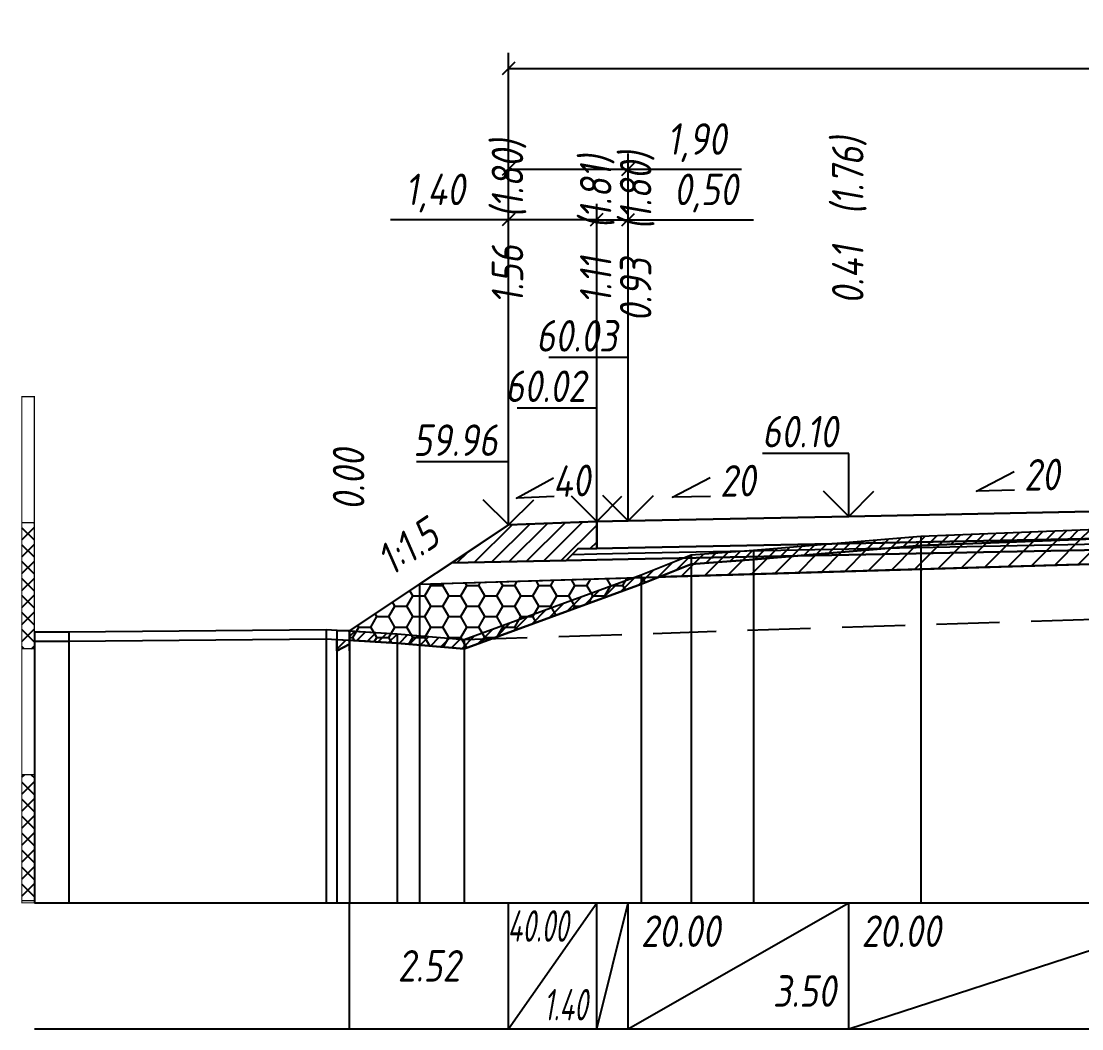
# Model space of a CAD drawing. Extents: x -717 to 1451, y -133302 to 233.
# Drawn here: x 78.9 to 163.1, y -1812 to -1732 of the extents above; entities that cross this region are included whole.
import ezdxf
from ezdxf.enums import TextEntityAlignment as Align

# ---------------------------------------------------------------- set-up
doc = ezdxf.new("R2010")
doc.units = 0
doc.linetypes.add('штриховая', pattern=[0.75, 0.5, -0.25])
for name, color, linetype in [('Интерполированный поперечник', 2, 'Continuous'), ('Код_514', 1, 'Continuous'), ('Контур_0', 7, 'Continuous'), ('Контур_2521', 7, 'Continuous'), ('Контур_2564', 7, 'Continuous'), ('Контур_2660', 7, 'Continuous'), ('Контур_2665', 7, 'Continuous'), ('Контур_400', 7, 'Continuous'), ('Контур_508', 7, 'Continuous'), ('Контур_512', 7, 'Continuous'), ('Контур_513', 7, 'Continuous'), ('Контур_818', 7, 'Continuous'), ('Красный поперечник', 1, 'Continuous'), ('Линейка абсолютных высот', 7, 'Continuous'), ('Объём_2501', 7, 'Continuous'), ('Объём_2564', 7, 'Continuous'), ('Объём_2650', 7, 'Continuous'), ('Объём_2660', 7, 'Continuous'), ('Объём_2661', 7, 'Continuous'), ('Объём_2663', 7, 'Continuous'), ('Объём_2665', 7, 'Continuous'), ('Объём_2666', 7, 'Continuous'), ('Откосы', 7, 'Continuous'), ('Отметки покрытия', 7, 'Continuous'), ('Рабочие отметки', 7, 'Continuous'), ('Рабочие отметки доп.', 7, 'Continuous'), ('Таблица', 7, 'Continuous'), ('Уклоны проезжей части', 7, 'Continuous'), ('Черный поперечник', 3, 'Continuous')]:
    doc.layers.add(name, color=color, linetype=linetype)
for name, color, linetype, true_color in [('Контур_2540', 2, 'Continuous', 0xffff00), ('Контур_2560', 2, 'Continuous', 0xffff00), ('Контур_2561', 7, 'Continuous', 0xff8040), ('Контур_2562', 3, 'Continuous', 0x00ff00), ('Контур_2563', 7, 'Continuous', 0xff8000), ('Контур_2570', 7, 'Continuous', 0x80ff00), ('Контур_2583', 3, 'Continuous', 0x00ff00), ('Контур_2736', 4, 'Continuous', 0x00ffff), ('Контур_2737', 4, 'Continuous', 0x00ffff), ('Контур_2738', 4, 'Continuous', 0x00ffff), ('Контур_2739', 4, 'Continuous', 0x00ffff), ('Контур_2741', 4, 'Continuous', 0x00ffff), ('Контур_2742', 4, 'Continuous', 0x00ffff), ('Контур_2743', 4, 'Continuous', 0x00ffff), ('Контур_2744', 7, 'Continuous', 0xa4ffff), ('Контур_2745', 7, 'Continuous', 0xa4ffff), ('Контур_2747', 4, 'Continuous', 0x00ffff), ('Контур_2748', 4, 'Continuous', 0x00ffff), ('Контур_2749', 4, 'Continuous', 0x00ffff), ('Контур_2750', 4, 'Continuous', 0x00ffff), ('Контур_2751', 4, 'Continuous', 0x00ffff), ('Контур_2752', 4, 'Continuous', 0x00ffff), ('Контур_402', 7, 'Continuous', 0xff6464), ('Контур_703', 4, 'Continuous', 0x00ffff), ('Контур_705', 4, 'Continuous', 0x00ffff), ('Контур_707', 4, 'Continuous', 0x00ffff), ('Контур_720', 131, 'Continuous', 0xaaffff), ('Объём_2500', 7, 'Continuous', 0xc0c0c0), ('Объём_2520', 7, 'Continuous', 0x80ffff), ('Объём_2540', 2, 'Continuous', 0xffff00), ('Объём_2560', 2, 'Continuous', 0xffff00), ('Объём_2561', 7, 'Continuous', 0xff8040), ('Объём_2562', 3, 'Continuous', 0x00ff00), ('Объём_2563', 7, 'Continuous', 0xff8000), ('Объём_2570', 7, 'Continuous', 0x80ff00), ('Объём_2580', 3, 'Continuous', 0x00ff00), ('Объём_2583', 3, 'Continuous', 0x00ff00), ('Объём_2593', 3, 'Continuous', 0x00ff00), ('Объём_2597', 3, 'Continuous', 0x00ff00), ('Объём_2600', 7, 'Continuous', 0x808000)]:
    doc.layers.add(name, color=color, linetype=linetype, true_color=true_color)
doc.styles.get("Standard").update_dxf_attribs({"font": 'txt', "height": 2.5})
doc.styles.add('М', font='romand.shx', dxfattribs={"width": 0.8, "oblique": 10, "height": 2.5})
doc.dimstyles.new('ISO-25', dxfattribs={"dimtxt": 2.5, "dimasz": 2.5, "dimexe": 1.25, "dimexo": 0.625, "dimtad": 1, "dimtxsty": 'Standard', "dimcen": 2.5, "dimadec": 0, "dimazin": 0, "dimtfac": 1, "dimtmove": 0, "dimatfit": 3, "dimfxl": 1, "dimarcsym": 0})

# ---------------------------------------------------------------- blocks, each defined once
blk = doc.blocks.new('_Oblique')
at = {"color": 0, "linetype": 'ByBlock', "lineweight": -2}
blk.add_line((-0.5, -0.5), (0.5, 0.5), dxfattribs=at)
blk = doc.blocks.new('*D33')
at = {"color": 0, "lineweight": -2, "transparency": 16777216}
for p, q in [((117.608, -1771.444), (117.608, -1746.524)), ((124.608, -1771.164), (124.608, -1746.524)), ((117.608, -1747.774), (108.245, -1747.774)), ((124.608, -1747.774), (117.608, -1747.774))]:
    blk.add_line(p, q, dxfattribs=at)
at = {"layer": 'Defpoints', "color": 0, "transparency": 16777216}
for p in [(124.608, -1747.774), (117.608, -1772.069), (124.608, -1771.789)]:
    blk.add_point(p, dxfattribs=at)
at = {"color": 0, "lineweight": -2, "transparency": 16777216, "rotation": 180}
blk.add_blockref('_Oblique', (117.608, -1747.774), dxfattribs=at)
at = {"color": 0, "lineweight": -2, "transparency": 16777216}
blk.add_blockref('_Oblique', (124.608, -1747.774), dxfattribs=at)
at = {"color": 0, "transparency": 16777216, "insert": (111.786, -1745.661), "char_height": 2.5, "width": 8.75, "attachment_point": 5, "style": 'М'}
blk.add_mtext('1,40', dxfattribs=at)
blk = doc.blocks.new('*D35')
at = {"color": 0, "lineweight": -2, "transparency": 16777216}
for p, q in [((124.608, -1771.164), (124.608, -1746.524)), ((127.108, -1771.114), (127.108, -1746.524)), ((124.608, -1747.774), (127.108, -1747.774)), ((127.108, -1747.774), (137.041, -1747.774))]:
    blk.add_line(p, q, dxfattribs=at)
at = {"layer": 'Defpoints', "color": 0, "transparency": 16777216}
for p in [(127.108, -1747.774), (124.608, -1771.789), (127.108, -1771.739)]:
    blk.add_point(p, dxfattribs=at)
at = {"color": 0, "lineweight": -2, "transparency": 16777216, "rotation": 180}
blk.add_blockref('_Oblique', (124.608, -1747.774), dxfattribs=at)
at = {"color": 0, "lineweight": -2, "transparency": 16777216}
blk.add_blockref('_Oblique', (127.108, -1747.774), dxfattribs=at)
at = {"color": 0, "transparency": 16777216, "insert": (133.279, -1745.661), "char_height": 2.5, "width": 9.16667, "attachment_point": 5, "style": 'М'}
blk.add_mtext('0,50', dxfattribs=at)
blk = doc.blocks.new('*D38')
at = {"color": 0, "lineweight": -2, "transparency": 16777216}
for p, q in [((117.608, -1771.444), (117.608, -1742.524)), ((127.108, -1771.114), (127.108, -1742.524)), ((117.608, -1743.774), (127.108, -1743.774)), ((127.108, -1743.774), (136.087, -1743.774))]:
    blk.add_line(p, q, dxfattribs=at)
at = {"layer": 'Defpoints', "color": 0, "transparency": 16777216}
for p in [(127.108, -1743.774), (117.608, -1772.069), (127.108, -1771.739)]:
    blk.add_point(p, dxfattribs=at)
at = {"color": 0, "lineweight": -2, "transparency": 16777216, "rotation": 180}
blk.add_blockref('_Oblique', (117.608, -1743.774), dxfattribs=at)
at = {"color": 0, "lineweight": -2, "transparency": 16777216}
blk.add_blockref('_Oblique', (127.108, -1743.774), dxfattribs=at)
at = {"color": 0, "transparency": 16777216, "insert": (132.547, -1741.661), "char_height": 2.5, "width": 8.75, "attachment_point": 5, "style": 'М'}
blk.add_mtext('1,90', dxfattribs=at)
blk = doc.blocks.new('*D39')
at = {"color": 0, "lineweight": -2, "transparency": 16777216}
for p, q in [((117.608, -1771.444), (117.608, -1734.524)), ((233.095, -1771.444), (233.095, -1734.524)), ((117.608, -1735.774), (233.095, -1735.774))]:
    blk.add_line(p, q, dxfattribs=at)
at = {"layer": 'Defpoints', "color": 0, "transparency": 16777216}
for p in [(233.095, -1735.774), (117.608, -1772.069), (233.095, -1772.069)]:
    blk.add_point(p, dxfattribs=at)
at = {"color": 0, "lineweight": -2, "transparency": 16777216, "rotation": 180}
blk.add_blockref('_Oblique', (117.608, -1735.774), dxfattribs=at)
at = {"color": 0, "lineweight": -2, "transparency": 16777216}
blk.add_blockref('_Oblique', (233.095, -1735.774), dxfattribs=at)
at = {"color": 0, "transparency": 16777216, "insert": (175.352, -1733.661), "char_height": 2.5, "width": 11.25, "attachment_point": 5, "style": 'М'}
blk.add_mtext('23,10', dxfattribs=at)

msp = doc.modelspace()

# ---------------------------------------------------------------- hatches: boundary and pattern name
at = {"layer": 'Линейка абсолютных высот'}
h = msp.add_hatch(dxfattribs=at)
h.set_pattern_fill('ANSI37', scale=0.3, style=0)
h.paths.add_polyline_path([(80, -1781.831), (80, -1771.831), (79, -1771.831), (79, -1781.831)])
h = msp.add_hatch(dxfattribs=at)
h.set_pattern_fill('ANSI37', scale=0.3, style=0)
h.paths.add_polyline_path([(80, -1801.831), (80, -1791.831), (79, -1791.831), (79, -1801.831)])
at = {"layer": 'Объём_2563'}
h = msp.add_hatch(dxfattribs=at)
h.set_pattern_fill('ANSI31', color=256, scale=0.3)
h.paths.add_polyline_path([(123.108, -1773.906), (124.608, -1773.876), (124.608, -1771.726), (117.608, -1772.006), (113.108, -1775.006), (122.19, -1774.825)])
at = {"layer": 'Объём_2570'}
h = msp.add_hatch(dxfattribs=at)
h.set_pattern_fill('ANSI31', color=256, scale=0.2)
h.paths.add_polyline_path([(175.352, -1772.676), (168.948, -1772.915), (150.332, -1773.637), (137.043, -1774.757), (132.1, -1775.124), (128.124, -1776.718), (114.097, -1781.845), (108.771, -1781.391), (105, -1781.162), (105, -1780.412), (108.771, -1780.641), (114.097, -1781.095), (128.124, -1775.968), (132.1, -1774.374), (137.043, -1774.007), (150.332, -1772.887), (168.948, -1772.165), (175.352, -1771.926)])
at = {"layer": 'Объём_2600'}
h = msp.add_hatch(dxfattribs=at)
h.set_pattern_fill('ANSI31', color=6, scale=0.4)
h.paths.add_polyline_path([(175.352, -1774.762), (129.58, -1776.135), (132.1, -1775.124), (137.043, -1774.757), (150.332, -1773.637), (168.948, -1772.915), (175.352, -1772.676)])
h = msp.add_hatch(dxfattribs=at)
h.set_pattern_fill('HONEY', color=5, scale=0.3)
h.paths.add_polyline_path([(128.124, -1776.718), (114.097, -1781.845), (108.771, -1781.391), (105, -1781.162), (105, -1780.412), (110.56, -1776.705), (129.58, -1776.135)])
h = msp.add_hatch(dxfattribs=at)
h.set_pattern_fill('ANSI31', color=6, scale=0.4)
h.paths.add_polyline_path([(105, -1781.474), (104, -1782), (104, -1781.101), (105, -1781.162)])

# ---------------------------------------------------------------- linework, layer by layer
at = {"layer": 'Интерполированный поперечник', "linetype": 'штриховая', "ltscale": 10, "flags": 128}
msp.add_lwpolyline([(114.097, -1781.095), (246.435, -1776.826)], dxfattribs=at)
at = {"layer": 'Код_514'}
for p, q in [((105, -1812), (105, -1802)), ((117.608, -1812), (117.608, -1802)), ((117.608, -1812), (124.608, -1802)), ((124.608, -1812), (124.608, -1802)), ((124.608, -1812), (127.108, -1802)), ((127.108, -1812), (127.108, -1802)), ((127.108, -1812), (144.608, -1802)), ((144.608, -1812), (144.608, -1802)), ((144.608, -1812), (175.352, -1802))]:
    msp.add_line(p, q, dxfattribs=at)
at = {"layer": 'Контур_0', "flags": 128}
for points in [[(175.352, -1770.712), (144.608, -1771.326), (127.108, -1771.676), (127.108, -1771.676), (127.108, -1771.676), (127.108, -1771.676), (127.108, -1771.676), (124.608, -1771.726), (124.608, -1773.876), (127.108, -1773.826), (127.108, -1773.826), (127.108, -1773.826), (127.108, -1773.826), (127.108, -1773.826), (127.108, -1773.826), (144.608, -1773.476), (175.352, -1772.862), (175.352, -1770.712)], [(117.608, -1772.006), (105, -1780.412), (105, -1780.412), (105, -1780.412), (105, -1780.412), (105, -1780.412), (105, -1780.412), (105, -1780.412), (105, -1780.412), (105, -1780.412), (105, -1780.412), (105, -1780.412), (105, -1780.412), (105, -1780.412), (105, -1780.412), (105, -1782)], [(117.608, -1772.006), (105, -1780.412), (105, -1780.412), (105, -1780.412), (105, -1780.412), (105, -1780.412), (105, -1780.412), (105, -1780.412), (105, -1780.412), (105, -1780.412), (105, -1780.412), (105, -1780.412), (105, -1780.412), (105, -1780.412), (105, -1780.412), (105, -1782), (105, -1782), (105, -1780.412), (105, -1780.412), (105, -1780.412), (105, -1780.412), (105, -1780.412), (105, -1780.412), (105, -1780.412), (105, -1780.412), (105, -1780.412), (105, -1780.412), (105, -1780.412), (105, -1780.412), (105, -1780.412)], [(117.608, -1772.006), (117.608, -1772.006)], [(175.352, -1772.862), (144.608, -1773.476), (127.108, -1773.826), (127.108, -1773.826), (127.108, -1773.826), (127.108, -1773.826), (127.108, -1773.826), (127.108, -1773.826), (124.608, -1773.876), (123.108, -1773.906), (122.19, -1774.825), (124.608, -1774.776), (127.108, -1774.726), (127.108, -1774.726), (127.108, -1774.726), (127.108, -1774.726), (127.108, -1774.726), (127.108, -1774.726), (144.608, -1774.376), (175.352, -1773.762), (175.352, -1772.862)], [(113.108, -1775.006), (122.19, -1774.825), (123.108, -1773.906), (124.608, -1773.876)]]:
    msp.add_lwpolyline(points, dxfattribs=at)
at = {"layer": 'Контур_2521', "color": 250, "flags": 128}
msp.add_lwpolyline([(175.352, -1773.312), (144.608, -1773.926), (127.108, -1774.276), (127.108, -1774.276), (127.108, -1774.276), (127.108, -1774.276), (127.108, -1774.276), (127.108, -1774.276), (124.608, -1774.326), (122.649, -1774.366)], dxfattribs=at)
at = {"layer": 'Контур_2540', "flags": 128}
msp.add_lwpolyline([(144.608, -1774.376), (127.108, -1774.726), (124.608, -1774.776), (122.19, -1774.825), (113.108, -1775.006), (110.56, -1776.705), (175.352, -1774.762), (175.352, -1773.762), (144.608, -1774.376)], dxfattribs=at)
at = {"layer": 'Контур_2560', "flags": 128}
msp.add_lwpolyline([(117.608, -1772.006), (117.608, -1772.006), (117.608, -1772.006), (124.608, -1771.726)], dxfattribs=at)
at = {"layer": 'Контур_2561', "flags": 128}
msp.add_lwpolyline([(124.608, -1771.726), (124.608, -1771.726), (117.608, -1772.006), (117.608, -1772.006), (124.608, -1771.726)], dxfattribs=at)
at = {"layer": 'Контур_2562', "flags": 128}
msp.add_lwpolyline([(117.608, -1772.006), (117.608, -1772.006), (117.608, -1772.006), (117.608, -1772.006), (117.608, -1772.006)], dxfattribs=at)
at = {"layer": 'Контур_2563', "flags": 128}
msp.add_lwpolyline([(123.108, -1773.906), (124.608, -1773.876), (124.608, -1771.726), (117.608, -1772.006), (113.108, -1775.006), (122.19, -1774.825), (123.108, -1773.906)], dxfattribs=at)
at = {"layer": 'Контур_2564', "flags": 128}
msp.add_lwpolyline([(117.608, -1772.006), (124.608, -1771.726)], dxfattribs=at)
at = {"layer": 'Контур_2570', "flags": 128}
msp.add_lwpolyline([(80, -1781.231), (82.727, -1781.236), (103.142, -1781.049), (108.771, -1781.391), (114.097, -1781.845), (128.124, -1776.718), (132.1, -1775.124), (137.043, -1774.757), (150.332, -1773.637), (168.948, -1772.915), (175.352, -1772.676), (175.959, -1772.653), (195.841, -1772.668), (202.721, -1772.666), (217.348, -1773.111), (221.768, -1773.218), (228.772, -1774.366), (246.435, -1777.576), (265.781, -1773.423), (281.928, -1770.1), (283.849, -1769.965)], dxfattribs=at)
at = {"layer": 'Контур_2583', "flags": 128}
msp.add_lwpolyline([(104, -1782), (105, -1781.474), (105, -1780.412), (104, -1780.412), (104, -1782)], dxfattribs=at)
at = {"layer": 'Контур_2660', "flags": 128}
msp.add_lwpolyline([(110.56, -1776.705), (175.352, -1774.762)], dxfattribs=at)
at = {"layer": 'Контур_2665', "flags": 128}
msp.add_lwpolyline([(117.608, -1772.006), (117.608, -1772.006)], dxfattribs=at)
at = {"layer": 'Контур_2736', "flags": 128}
msp.add_lwpolyline([(117.608, -1772.006), (105, -1780.412)], dxfattribs=at)
at = {"layer": 'Контур_2737', "flags": 128}
msp.add_lwpolyline([(105, -1780.412), (105, -1780.412)], dxfattribs=at)
at = {"layer": 'Контур_2738', "flags": 128}
msp.add_lwpolyline([(105, -1780.412), (105, -1780.412)], dxfattribs=at)
at = {"layer": 'Контур_2739', "flags": 128}
msp.add_lwpolyline([(105, -1780.412), (105, -1780.412)], dxfattribs=at)
at = {"layer": 'Контур_2741', "flags": 128}
msp.add_lwpolyline([(105, -1780.412), (105, -1780.412)], dxfattribs=at)
at = {"layer": 'Контур_2742', "flags": 128}
msp.add_lwpolyline([(105, -1780.412), (105, -1780.412)], dxfattribs=at)
at = {"layer": 'Контур_2743', "flags": 128}
msp.add_lwpolyline([(105, -1780.412), (105, -1780.412)], dxfattribs=at)
at = {"layer": 'Контур_2744', "flags": 128}
msp.add_lwpolyline([(105, -1780.412), (105, -1780.412)], dxfattribs=at)
msp.add_lwpolyline([(105, -1780.412), (105, -1780.412)], dxfattribs=at)
msp.add_lwpolyline([(105, -1780.412), (105, -1780.412)], dxfattribs=at)
msp.add_lwpolyline([(105, -1780.412), (105, -1780.412)], dxfattribs=at)
msp.add_lwpolyline([(105, -1780.412), (105, -1780.412)], dxfattribs=at)
msp.add_lwpolyline([(105, -1780.412), (105, -1780.412)], dxfattribs=at)
at = {"layer": 'Контур_2745', "flags": 128}
msp.add_lwpolyline([(105, -1780.412), (105, -1780.412)], dxfattribs=at)
msp.add_lwpolyline([(105, -1780.412), (105, -1780.412)], dxfattribs=at)
msp.add_lwpolyline([(105, -1780.412), (105, -1780.412)], dxfattribs=at)
msp.add_lwpolyline([(105, -1780.412), (105, -1780.412)], dxfattribs=at)
msp.add_lwpolyline([(105, -1780.412), (105, -1780.412)], dxfattribs=at)
msp.add_lwpolyline([(105, -1780.412), (105, -1780.412)], dxfattribs=at)
at = {"layer": 'Контур_2747', "flags": 128}
msp.add_lwpolyline([(105, -1780.412), (105, -1780.412)], dxfattribs=at)
at = {"layer": 'Контур_2748', "flags": 128}
msp.add_lwpolyline([(105, -1780.412), (105, -1780.412)], dxfattribs=at)
at = {"layer": 'Контур_2749', "flags": 128}
msp.add_lwpolyline([(105, -1780.412), (105, -1780.412)], dxfattribs=at)
at = {"layer": 'Контур_2750', "flags": 128}
msp.add_lwpolyline([(105, -1780.412), (105, -1780.412)], dxfattribs=at)
at = {"layer": 'Контур_2751', "flags": 128}
msp.add_lwpolyline([(105, -1780.412), (105, -1780.412)], dxfattribs=at)
at = {"layer": 'Контур_2752', "flags": 128}
msp.add_lwpolyline([(105, -1780.412), (105, -1780.412)], dxfattribs=at)
at = {"layer": 'Контур_400', "flags": 128}
msp.add_lwpolyline([(124.608, -1771.726), (127.108, -1771.676), (127.108, -1771.676), (127.108, -1771.676), (127.108, -1771.676), (127.108, -1771.676), (127.108, -1771.676), (144.608, -1771.326), (175.352, -1770.712)], dxfattribs=at)
at = {"layer": 'Контур_402', "flags": 128}
msp.add_lwpolyline([(110.56, -1776.705), (175.352, -1774.762), (240.143, -1776.705)], dxfattribs=at)
at = {"layer": 'Контур_508', "flags": 128}
msp.add_lwpolyline([(104, -1782), (105, -1781.474), (105, -1780.412), (110.56, -1776.705), (175.352, -1774.762), (240.143, -1776.705), (242.838, -1778.502), (242.838, -1779.704), (246.285, -1782.002), (246.588, -1782.002), (248.588, -1782.002), (248.891, -1782.002), (252.338, -1779.704), (252.338, -1778.502), (258.849, -1774.161)], dxfattribs=at)
at = {"layer": 'Контур_512', "flags": 128}
msp.add_lwpolyline([(104, -1782), (105, -1781.474), (105, -1780.412), (110.56, -1776.705), (175.352, -1774.762), (240.143, -1776.705), (242.838, -1778.502), (242.838, -1779.704), (246.285, -1782.002), (246.588, -1782.002), (248.588, -1782.002), (248.891, -1782.002), (252.338, -1779.704), (252.338, -1778.502), (258.849, -1774.161)], dxfattribs=at)
at = {"layer": 'Контур_513', "flags": 128}
msp.add_lwpolyline([(104, -1782), (105, -1781.474), (105, -1780.412), (110.56, -1776.705), (175.352, -1774.762), (240.143, -1776.705), (242.838, -1778.502), (242.838, -1779.704), (246.285, -1782.002), (246.588, -1782.002), (248.588, -1782.002), (248.891, -1782.002), (252.338, -1779.704), (252.338, -1778.502), (258.849, -1774.161)], dxfattribs=at)
at = {"layer": 'Контур_703', "flags": 128}
for points in [[(117.608, -1772.006), (105, -1780.412)], [(105, -1780.412), (105, -1782)]]:
    msp.add_lwpolyline(points, dxfattribs=at)
at = {"layer": 'Контур_705', "flags": 128}
msp.add_lwpolyline([(105, -1780.412), (105, -1780.412)], dxfattribs=at)
at = {"layer": 'Контур_707', "flags": 128}
msp.add_lwpolyline([(105, -1782), (105, -1780.412)], dxfattribs=at)
at = {"layer": 'Контур_720', "flags": 128}
msp.add_lwpolyline([(105, -1782), (105, -1782)], dxfattribs=at)
at = {"layer": 'Контур_818', "flags": 128}
msp.add_lwpolyline([(105, -1781.162), (108.771, -1781.391), (114.097, -1781.845), (128.124, -1776.718), (132.1, -1775.124), (137.043, -1774.757), (150.332, -1773.637), (168.948, -1772.915), (175.352, -1772.676), (175.959, -1772.653), (195.841, -1772.668), (202.721, -1772.666), (217.348, -1773.111), (221.768, -1773.218), (228.772, -1774.366), (246.435, -1777.576), (258.849, -1774.911)], dxfattribs=at)
at = {"layer": 'Красный поперечник'}
for p, q in [((144.608, -1771.326), (175.352, -1770.712)), ((105, -1780.412), (117.608, -1772.006)), ((117.608, -1772.006), (124.608, -1771.726)), ((124.608, -1771.726), (127.108, -1771.676)), ((127.108, -1771.676), (144.608, -1771.326)), ((110.56, -1776.705), (110.56, -1802)), ((105, -1780.412), (105, -1802)), ((104, -1782), (104, -1802)), ((105, -1781.474), (105, -1802))]:
    msp.add_line(p, q, dxfattribs=at)
at = {"layer": 'Линейка абсолютных высот', "color": 7, "const_width": 0.1, "flags": 128}
for points in [[(80, -1771.831), (80, -1761.831), (79, -1761.831), (79, -1771.831), (80, -1771.831)], [(80, -1781.831), (80, -1771.831), (79, -1771.831), (79, -1781.831), (80, -1781.831)], [(80, -1791.831), (80, -1781.831), (79, -1781.831), (79, -1791.831), (80, -1791.831)], [(80, -1801.831), (80, -1791.831), (79, -1791.831), (79, -1801.831), (80, -1801.831)], [(80, -1802), (80, -1801.831), (79, -1801.831), (79, -1802), (80, -1802)]]:
    msp.add_lwpolyline(points, dxfattribs=at)
at = {"layer": 'Объём_2500', "flags": 128}
msp.add_lwpolyline([(175.352, -1770.712), (144.608, -1771.326), (127.108, -1771.676), (127.108, -1771.676), (127.108, -1771.676), (127.108, -1771.676), (127.108, -1771.676), (124.608, -1771.726), (124.608, -1773.876), (127.108, -1773.826), (127.108, -1773.826), (127.108, -1773.826), (127.108, -1773.826), (127.108, -1773.826), (127.108, -1773.826), (144.608, -1773.476), (175.352, -1772.862), (175.352, -1770.712)], dxfattribs=at)
at = {"layer": 'Объём_2501', "flags": 128}
msp.add_lwpolyline([(124.608, -1771.726), (127.108, -1771.676), (127.108, -1771.676), (127.108, -1771.676), (127.108, -1771.676), (127.108, -1771.676), (127.108, -1771.676), (144.608, -1771.326), (175.352, -1770.712)], dxfattribs=at)
at = {"layer": 'Объём_2520', "color": 250, "flags": 128}
msp.add_lwpolyline([(175.352, -1772.862), (144.608, -1773.476), (127.108, -1773.826), (127.108, -1773.826), (127.108, -1773.826), (127.108, -1773.826), (127.108, -1773.826), (127.108, -1773.826), (124.608, -1773.876), (123.108, -1773.906), (122.19, -1774.825), (124.608, -1774.776), (127.108, -1774.726), (127.108, -1774.726), (127.108, -1774.726), (127.108, -1774.726), (127.108, -1774.726), (127.108, -1774.726), (144.608, -1774.376), (175.352, -1773.762), (175.352, -1772.862)], dxfattribs=at)
at = {"layer": 'Объём_2540', "flags": 128}
msp.add_lwpolyline([(144.608, -1774.376), (127.108, -1774.726), (124.608, -1774.776), (122.19, -1774.825), (113.108, -1775.006), (110.56, -1776.705), (175.352, -1774.762), (175.352, -1773.762), (144.608, -1774.376)], dxfattribs=at)
at = {"layer": 'Объём_2560', "flags": 128}
msp.add_lwpolyline([(117.608, -1772.006), (117.608, -1772.006), (117.608, -1772.006), (124.608, -1771.726)], dxfattribs=at)
at = {"layer": 'Объём_2561', "flags": 128}
msp.add_lwpolyline([(124.608, -1771.726), (124.608, -1771.726), (117.608, -1772.006), (117.608, -1772.006), (124.608, -1771.726)], dxfattribs=at)
at = {"layer": 'Объём_2562', "flags": 128}
msp.add_lwpolyline([(117.608, -1772.006), (117.608, -1772.006), (117.608, -1772.006), (117.608, -1772.006), (117.608, -1772.006)], dxfattribs=at)
at = {"layer": 'Объём_2563', "color": 250, "flags": 128}
msp.add_lwpolyline([(123.108, -1773.906), (124.608, -1773.876), (124.608, -1771.726), (117.608, -1772.006), (113.108, -1775.006), (122.19, -1774.825), (123.108, -1773.906)], dxfattribs=at)
at = {"layer": 'Объём_2564', "flags": 128}
msp.add_lwpolyline([(117.608, -1772.006), (124.608, -1771.726)], dxfattribs=at)
at = {"layer": 'Объём_2570', "flags": 128}
msp.add_lwpolyline([(175.352, -1772.676), (168.948, -1772.915), (150.332, -1773.637), (137.043, -1774.757), (132.1, -1775.124), (128.124, -1776.718), (114.097, -1781.845), (108.771, -1781.391), (105, -1781.162), (105, -1780.412), (108.771, -1780.641), (114.097, -1781.095), (128.124, -1775.968), (132.1, -1774.374), (137.043, -1774.007), (150.332, -1772.887), (168.948, -1772.165), (175.352, -1771.926), (175.352, -1772.676), (175.352, -1772.676)], dxfattribs=at)
at = {"layer": 'Объём_2580', "flags": 128}
msp.add_lwpolyline([(117.608, -1772.006), (117.608, -1772.006)], dxfattribs=at)
at = {"layer": 'Объём_2583', "flags": 128}
msp.add_lwpolyline([(104, -1782), (105, -1781.474), (105, -1780.412), (104, -1780.412), (104, -1782)], dxfattribs=at)
at = {"layer": 'Объём_2593', "flags": 128}
msp.add_lwpolyline([(105, -1780.412), (105, -1782), (105, -1780.412)], dxfattribs=at)
at = {"layer": 'Объём_2597', "flags": 128}
msp.add_lwpolyline([(105, -1780.412), (105, -1782), (105, -1780.412)], dxfattribs=at)
at = {"layer": 'Объём_2600', "color": 5, "flags": 128}
msp.add_lwpolyline([(128.124, -1776.718), (114.097, -1781.845), (108.771, -1781.391), (105, -1781.162), (105, -1780.412), (110.56, -1776.705), (129.58, -1776.135), (128.124, -1776.718), (128.124, -1776.718)], dxfattribs=at)
at = {"layer": 'Объём_2650', "color": 6, "flags": 128}
for points in [[(175.352, -1774.762), (129.58, -1776.135), (132.1, -1775.124), (137.043, -1774.757), (150.332, -1773.637), (168.948, -1772.915), (175.352, -1772.676), (175.352, -1774.762), (175.352, -1774.762)], [(105, -1781.474), (104, -1782), (104, -1781.101), (105, -1781.162), (105, -1781.474), (105, -1781.474)]]:
    msp.add_lwpolyline(points, dxfattribs=at)
at = {"layer": 'Объём_2660', "flags": 128}
msp.add_lwpolyline([(110.56, -1776.705), (175.352, -1774.762)], dxfattribs=at)
at = {"layer": 'Объём_2661', "flags": 128}
msp.add_lwpolyline([(117.608, -1772.006), (105, -1780.412)], dxfattribs=at)
at = {"layer": 'Объём_2663', "flags": 128}
msp.add_lwpolyline([(105, -1780.412), (105, -1782), (105, -1780.412)], dxfattribs=at)
at = {"layer": 'Объём_2665', "flags": 128}
msp.add_lwpolyline([(117.608, -1772.006), (117.608, -1772.006)], dxfattribs=at)
at = {"layer": 'Объём_2666', "flags": 128}
msp.add_lwpolyline([(117.608, -1772.006), (105, -1780.412)], dxfattribs=at)
at = {"layer": 'Откосы', "color": 1, "flags": 128}
for points in [[(157.754, -1769.252), (154.755, -1769.312), (157.724, -1767.753)], [(121.238, -1769.756), (118.24, -1769.876), (121.178, -1768.258)], [(133.633, -1769.735), (130.633, -1769.795), (133.603, -1768.235)]]:
    msp.add_lwpolyline(points, dxfattribs=at)
at = {"layer": 'Отметки покрытия', "color": 1}
for p, q in [((127.108, -1758.726), (120.808, -1758.726)), ((127.108, -1771.676), (127.108, -1758.726)), ((124.608, -1762.726), (118.308, -1762.726)), ((124.608, -1771.726), (124.608, -1762.726)), ((117.608, -1767.006), (110.308, -1767.006)), ((117.608, -1772.006), (117.608, -1767.006)), ((144.608, -1766.326), (137.758, -1766.326)), ((144.608, -1771.326), (144.608, -1766.326)), ((144.608, -1771.326), (142.608, -1769.326)), ((144.608, -1771.326), (146.608, -1769.326)), ((117.608, -1772.006), (115.608, -1770.006)), ((117.608, -1772.006), (119.608, -1770.006)), ((124.608, -1771.726), (122.608, -1769.726)), ((124.608, -1771.726), (126.608, -1769.726)), ((127.108, -1771.676), (125.108, -1769.676)), ((127.108, -1771.676), (129.108, -1769.676))]:
    msp.add_line(p, q, dxfattribs=at)
at = {"layer": 'Таблица'}
for p, q in [((80, -1802), (283.849, -1802)), ((80, -1812), (283.849, -1812))]:
    msp.add_line(p, q, dxfattribs=at)
at = {"layer": 'Черный поперечник', "color": 7}
for p, q in [((150.332, -1772.887), (150.332, -1802)), ((132.1, -1774.374), (132.1, -1802)), ((137.043, -1774.007), (137.043, -1802)), ((128.124, -1775.968), (128.124, -1802)), ((80, -1780.481), (80, -1802)), ((82.727, -1780.486), (82.727, -1802)), ((103.142, -1780.299), (103.142, -1802)), ((108.771, -1780.641), (108.771, -1802)), ((114.097, -1781.095), (114.097, -1802))]:
    msp.add_line(p, q, dxfattribs=at)
at = {"layer": 'Черный поперечник', "flags": 128}
msp.add_lwpolyline([(80, -1780.481), (82.727, -1780.486), (103.142, -1780.299), (108.771, -1780.641), (114.097, -1781.095), (128.124, -1775.968), (132.1, -1774.374), (137.043, -1774.007), (150.332, -1772.887), (168.948, -1772.165), (175.352, -1771.926), (175.959, -1771.903), (195.841, -1771.918), (202.721, -1771.916), (217.348, -1772.361), (221.768, -1772.468), (228.772, -1773.616), (246.435, -1776.826), (265.781, -1772.673), (281.928, -1769.35), (283.849, -1769.215)], dxfattribs=at)

# ---------------------------------------------------------------- texts
at = {"layer": 'Код_514', "style": 'М', "oblique": 10}
for s, width, p in [('40.00', 0.6, (117.521, -1802.592)), ('20.00', 0.8, (128.108, -1803)), ('20.00', 0.8, (145.608, -1803))]:
    msp.add_text(s, height=2.5, dxfattribs=dict(at, width=width)).set_placement(p, align=Align.TOP_LEFT)
at = {"layer": 'Код_514', "style": 'М', "oblique": 10, "width": 0.8}
msp.add_text('2.52', height=2.5, dxfattribs=at).set_placement((111.304, -1807), align=Align.MIDDLE_CENTER)
at = {"layer": 'Код_514', "style": 'М', "oblique": 10}
for s, width, p in [('3.50', 0.8, (143.608, -1811)), ('1.40', 0.6, (123.88, -1812.087))]:
    msp.add_text(s, height=2.5, dxfattribs=dict(at, width=width)).set_placement(p, align=Align.BOTTOM_RIGHT)
at = {"layer": 'Отметки покрытия', "color": 1, "style": 'М', "oblique": 10, "width": 0.8}
for s, p in [('60.03', (126.25, -1758.995)), ('60.02', (123.75, -1762.995)), ('60.10', (143.75, -1766.595)), ('59.96', (116.75, -1767.275))]:
    msp.add_text(s, height=2.5, dxfattribs=at).set_placement(p, align=Align.BOTTOM_RIGHT)
at = {"layer": 'Рабочие отметки', "color": 1, "style": 'М', "oblique": 10, "width": 0.8}
for s, p in [('1.56', (117.53, -1754.476)), ('0.41', (144.53, -1754.476)), ('1.11', (124.53, -1754.476)), ('0.93', (127.699, -1755.877)), ('0.00', (104.922, -1770.843))]:
    msp.add_text(s, height=2.5, rotation=90, dxfattribs=at).set_placement(p, align=Align.MIDDLE_LEFT)
at = {"layer": 'Рабочие отметки доп.', "color": 1, "style": 'М', "oblique": 10, "width": 0.8}
for s, p in [('(1.80)', (117.53, -1747.626)), ('(1.76)', (144.53, -1747.376)), ('(1.81)', (124.53, -1748.476)), ('(1.80)', (127.699, -1748.577))]:
    msp.add_text(s, height=2.5, rotation=90, dxfattribs=at).set_placement(p, align=Align.MIDDLE_LEFT)
at = {"layer": 'Уклоны проезжей части', "color": 1, "style": 'М', "oblique": 10, "width": 0.8}
for s, rotation, p in [('20', 1.14576, (159.96, -1770.019)), ('40', 2.29061, (122.69, -1770.514)), ('20', 1.14576, (135.839, -1770.502)), ('1:1.5', 33.69007, (110.75, -1775.377))]:
    msp.add_text(s, height=2.5, rotation=rotation, dxfattribs=at).set_placement(p, align=Align.BOTTOM_CENTER)

# ---------------------------------------------------------------- dimensions: what is measured, and where the dimension line sits
at = {"color": 5}
dim = msp.add_linear_dim(base=(233.095, -1735.774), p1=(117.608, -1772.069), p2=(233.095, -1772.069), angle=180, dimstyle='ISO-25', override={"dimasz": 1, "dimlfac": 0.2, "dimzin": 0, "dimtxsty": 'М', "dimblk1": 'Oblique', "dimblk2": 'Oblique', "dimsah": 1}, dxfattribs=at)
dim.commit()
dim.dimension.update_dxf_attribs({"geometry": '*D39', "text_midpoint": (175.352, -1733.661)})
for base, p1, p2, picture, middle in [((127.108, -1743.774), (117.608, -1772.069), (127.108, -1771.739), '*D38', (132.547, -1743.774)), ((124.608, -1747.774), (117.608, -1772.069), (124.608, -1771.789), '*D33', (111.786, -1747.774)), ((127.108, -1747.774), (124.608, -1771.789), (127.108, -1771.739), '*D35', (133.279, -1747.774))]:
    dim = msp.add_linear_dim(base=base, p1=p1, p2=p2, angle=180, dimstyle='ISO-25', override={"dimasz": 1, "dimlfac": 0.2, "dimzin": 0, "dimtxsty": 'М', "dimblk1": 'Oblique', "dimblk2": 'Oblique', "dimsah": 1}, dxfattribs=at)
    dim.commit()
    dim.dimension.update_dxf_attribs({"geometry": picture, "text_midpoint": middle, "dimtype": 160})

doc.saveas('drawing.dxf')
